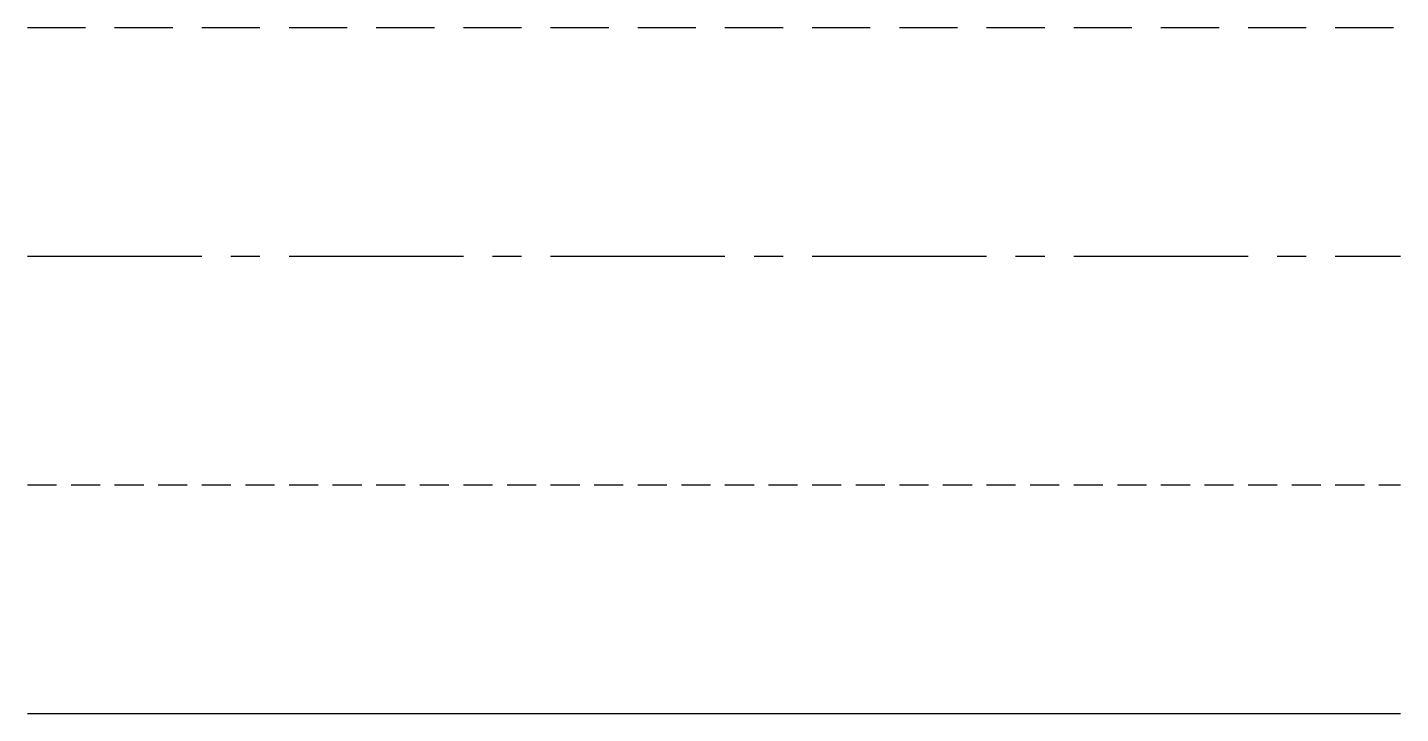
# Model space of a CAD drawing. Header units: inches. Extents: x 150 to 300, y 150 to 225.
import ezdxf

# ---------------------------------------------------------------- set-up
doc = ezdxf.new("R2010")
doc.units = ezdxf.units.IN
doc.header["$MEASUREMENT"] = 0
for name, pattern in [('CENTER2', [28.575, 19.05, -3.175, 3.175, -3.175]), ('DASHED2', [9.525, 6.35, -3.175]), ('HIDDEN2', [4.7625, 3.175, -1.5875])]:
    doc.linetypes.add(name, pattern=pattern)

msp = doc.modelspace()

# ---------------------------------------------------------------- linework, layer by layer
at = {"linetype": 'DASHED2'}
msp.add_line((150, 225), (300, 225), dxfattribs=at)
at = {"linetype": 'CENTER2'}
msp.add_line((150, 200), (300, 200), dxfattribs=at)
at = {"linetype": 'HIDDEN2'}
msp.add_line((150, 175), (300, 175), dxfattribs=at)
at = {"linetype": 'Continuous'}
msp.add_line((150, 150), (300, 150), dxfattribs=at)

doc.saveas('drawing.dxf')
